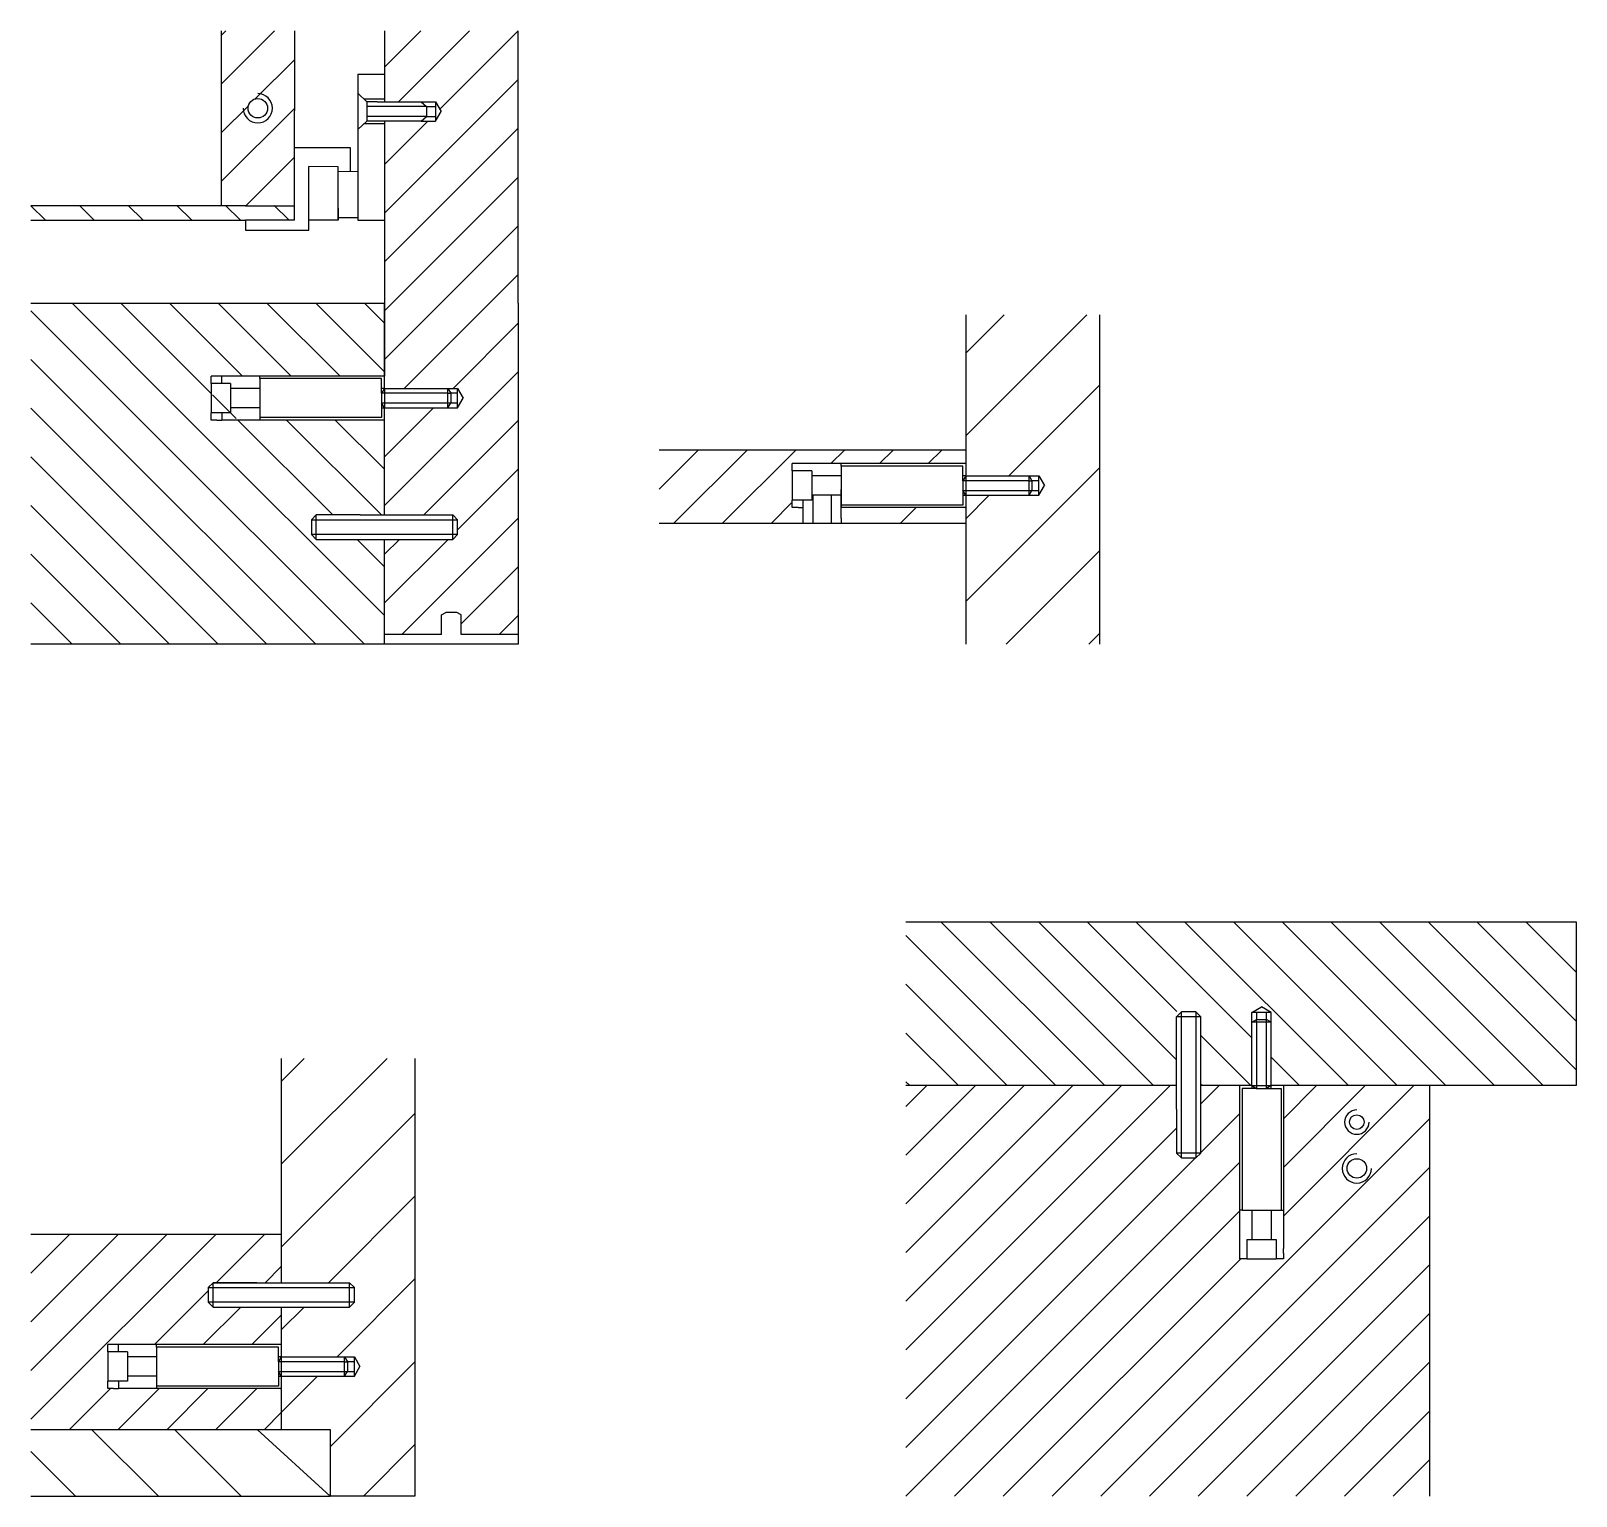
# Model space of a CAD drawing. Header units: millimetres. Extents: x 27 to 920, y -15 to 487.
# Drawn here: x 888.57 to 920.28, y 60.18 to 90.26 of the extents above; entities that cross this region are included whole.
import ezdxf

# ---------------------------------------------------------------- set-up
doc = ezdxf.new("R2010")
doc.units = ezdxf.units.MM
for name, color, linetype in [('filatura', 8, 'Continuous'), ('IKE140039-T1', 255, 'Continuous'), ('tratteggio', 5, 'Continuous')]:
    doc.layers.add(name, color=color, linetype=linetype)

# ---------------------------------------------------------------- blocks, each defined once
blk = doc.blocks.new('vite 2')
for p, q in [((302.355, 103.432), (302.455, 103.532)), ((302.355, 103.432), (302.355, 100.632)), ((302.755, 103.532), (302.455, 103.532)), ((302.755, 103.532), (302.855, 103.432)), ((302.855, 102.532), (302.855, 103.432)), ((302.855, 102.532), (302.855, 100.632)), ((302.355, 100.632), (302.455, 100.532)), ((302.455, 100.532), (302.755, 100.532)), ((302.855, 100.632), (302.755, 100.532))]:
    blk.add_line(p, q)
at = {"layer": 'filatura'}
for p, q in [((302.355, 103.432), (302.855, 103.432)), ((302.455, 100.532), (302.455, 103.532)), ((302.755, 103.532), (302.755, 100.532)), ((302.355, 100.632), (302.855, 100.632))]:
    blk.add_line(p, q, dxfattribs=at)

msp = doc.modelspace()

# ---------------------------------------------------------------- hatches: boundary and pattern name
h = msp.add_hatch()
h.set_pattern_fill('JIS_WOOD', color=175, scale=1.7)
h.set_pattern_definition([(45, (101.0962, -17.9583), (-0.85, 0.85), [])])
h.paths.add_polyline_path([(907.75, 80.464), (907.739, 80.476), (905.192, 80.476), (905.192, 80.256), (905.192, 80.156), (907.75, 80.156)])

# ---------------------------------------------------------------- linework, layer by layer
for p, q in [((892.473, 90.26), (892.473, 87.072)), ((893.973, 90.26), (893.973, 88.622)), ((895.823, 90.26), (895.823, 88.806)), ((898.567, 84.672), (898.567, 90.26)), ((895.273, 89.372), (895.273, 86.372)), ((895.273, 89.372), (895.823, 89.372)), ((895.463, 88.806), (895.273, 88.979)), ((895.823, 88.856), (895.408, 88.856)), ((895.673, 88.806), (895.463, 88.806)), ((895.673, 88.806), (896.073, 88.806)), ((896.073, 88.806), (896.373, 88.806)), ((896.373, 88.806), (896.576, 88.806)), ((896.576, 88.806), (896.686, 88.706)), ((896.873, 88.806), (896.989, 88.606)), ((896.873, 88.806), (896.873, 88.406)), ((893.973, 86.672), (893.973, 88.622)), ((896.576, 88.406), (896.686, 88.506)), ((896.686, 88.706), (896.873, 88.706)), ((896.686, 88.706), (896.686, 88.506)), ((896.686, 88.506), (896.873, 88.506)), ((896.873, 88.406), (896.989, 88.606)), ((895.463, 88.406), (895.273, 88.233)), ((895.408, 88.356), (895.823, 88.356)), ((896.576, 88.406), (895.463, 88.406)), ((895.823, 88.406), (895.823, 84.672)), ((895.123, 87.859), (893.973, 87.859)), ((895.123, 87.371), (895.123, 87.859)), ((894.873, 87.472), (894.273, 87.473)), ((894.273, 86.172), (894.273, 87.473)), ((894.873, 86.622), (894.873, 87.472)), ((894.873, 86.372), (894.873, 87.472)), ((895.273, 87.372), (894.873, 87.37)), ((892.473, 87.072), (892.473, 86.872)), ((892.473, 86.672), (888.567, 86.672)), ((892.473, 86.872), (892.473, 86.672)), ((892.973, 86.672), (892.473, 86.672)), ((892.973, 86.672), (893.973, 86.672)), ((893.973, 86.372), (893.973, 86.672)), ((894.873, 86.622), (894.873, 86.372)), ((888.567, 86.372), (892.973, 86.372)), ((893.973, 86.372), (892.973, 86.372)), ((892.973, 86.372), (892.973, 86.172)), ((894.873, 86.372), (894.273, 86.372)), ((895.273, 86.422), (894.873, 86.422)), ((895.273, 86.372), (895.823, 86.372)), ((892.973, 86.172), (894.273, 86.172)), ((888.567, 84.672), (895.823, 84.672)), ((895.823, 82.922), (895.823, 84.672)), ((895.823, 84.672), (895.823, 83.172)), ((898.567, 84.672), (898.567, 77.672)), ((907.75, 84.43), (907.75, 81.126)), ((910.494, 84.43), (910.494, 77.672)), ((892.483, 83.172), (892.264, 83.172)), ((895.823, 83.172), (892.265, 83.172)), ((892.265, 83.022), (892.265, 83.172)), ((893.265, 83.172), (892.483, 83.172)), ((892.483, 83.022), (892.483, 83.172)), ((895.823, 83.172), (893.265, 83.172)), ((893.265, 83.122), (893.265, 83.172)), ((895.765, 83.122), (893.265, 83.122)), ((893.265, 83.122), (893.265, 82.322)), ((895.765, 82.922), (895.765, 83.122)), ((892.665, 83.022), (892.265, 83.022)), ((892.265, 83.022), (892.265, 82.422)), ((892.665, 83.022), (892.483, 83.022)), ((892.665, 83.022), (892.665, 82.922)), ((893.265, 82.922), (892.665, 82.922)), ((892.665, 82.922), (892.665, 82.513)), ((895.823, 82.922), (895.765, 82.922)), ((895.823, 82.922), (897.123, 82.922)), ((897.123, 82.922), (897.181, 82.822)), ((897.323, 82.822), (897.181, 82.822)), ((897.181, 82.822), (897.181, 82.622)), ((897.323, 82.922), (897.439, 82.722)), ((893.265, 82.522), (892.665, 82.522)), ((892.665, 82.513), (892.665, 82.422)), ((895.765, 82.522), (895.765, 82.322)), ((895.765, 82.522), (895.823, 82.522)), ((895.823, 80.322), (895.823, 82.522)), ((895.823, 82.522), (897.123, 82.522)), ((897.123, 82.522), (897.181, 82.622)), ((897.181, 82.622), (897.323, 82.622)), ((897.323, 82.522), (897.439, 82.722)), ((892.665, 82.422), (892.265, 82.422)), ((892.265, 82.272), (892.265, 82.422)), ((892.383, 82.272), (892.265, 82.272)), ((892.383, 82.272), (892.483, 82.272)), ((892.665, 82.422), (892.483, 82.422)), ((892.483, 82.422), (892.483, 82.272)), ((893.265, 82.272), (892.483, 82.272)), ((895.765, 82.322), (893.265, 82.322)), ((893.265, 82.322), (893.265, 82.272)), ((895.823, 82.272), (893.265, 82.272)), ((907.75, 81.656), (901.458, 81.656)), ((907.75, 81.676), (907.75, 81.376)), ((904.41, 81.376), (904.191, 81.376)), ((907.75, 81.376), (904.192, 81.376)), ((904.192, 81.226), (904.192, 81.376)), ((904.592, 81.226), (904.192, 81.226)), ((904.192, 81.226), (904.192, 80.626)), ((905.192, 81.376), (904.41, 81.376)), ((904.592, 81.226), (904.41, 81.226)), ((904.592, 81.226), (904.592, 81.126)), ((907.75, 81.376), (905.192, 81.376)), ((905.192, 81.326), (905.192, 81.376)), ((907.692, 81.326), (905.192, 81.326)), ((905.192, 81.326), (905.192, 80.526)), ((907.692, 81.126), (907.692, 81.326)), ((905.192, 81.126), (904.592, 81.126)), ((904.592, 81.126), (904.592, 80.718)), ((907.75, 81.126), (907.692, 81.126)), ((907.75, 81.126), (909.05, 81.126)), ((909.05, 81.126), (909.108, 81.026)), ((909.25, 81.026), (909.108, 81.026)), ((909.108, 81.026), (909.108, 80.826)), ((909.25, 81.126), (909.366, 80.926)), ((909.25, 80.726), (909.366, 80.926)), ((904.592, 80.626), (904.192, 80.626)), ((904.192, 80.476), (904.192, 80.626)), ((904.592, 80.626), (904.41, 80.626)), ((904.41, 80.626), (904.41, 80.476)), ((905.192, 80.726), (904.592, 80.726)), ((904.592, 80.718), (904.592, 80.626)), ((905.192, 80.256), (905.192, 80.843)), ((907.692, 80.726), (907.692, 80.526)), ((907.692, 80.726), (907.75, 80.726)), ((907.75, 80.726), (907.75, 77.672)), ((907.75, 80.726), (909.05, 80.726)), ((909.05, 80.726), (909.108, 80.826)), ((909.108, 80.826), (909.25, 80.826)), ((904.31, 80.476), (904.192, 80.476)), ((904.31, 80.476), (904.41, 80.476)), ((904.41, 80.476), (904.41, 80.476)), ((904.41, 80.476), (904.41, 80.156)), ((907.692, 80.526), (905.192, 80.526)), ((905.192, 80.526), (905.192, 80.476)), ((907.75, 80.476), (905.192, 80.476)), ((905.192, 80.256), (905.192, 80.156)), ((901.458, 80.156), (907.75, 80.156)), ((895.823, 77.672), (895.823, 79.822)), ((896.995, 78.272), (897.082, 78.322)), ((897.309, 78.322), (897.082, 78.322)), ((897.395, 78.272), (897.309, 78.322)), ((896.995, 77.872), (896.995, 78.272)), ((897.395, 77.872), (897.395, 78.272)), ((896.995, 77.872), (895.823, 77.872)), ((898.567, 77.872), (897.395, 77.872)), ((898.567, 77.672), (888.567, 77.672)), ((906.522, 71.968), (920.276, 71.968)), ((920.276, 71.968), (920.276, 68.608)), ((913.62, 70.108), (913.82, 70.223)), ((913.72, 70.108), (913.72, 69.965)), ((914.02, 70.108), (913.82, 70.223)), ((913.92, 69.965), (913.92, 70.108)), ((913.62, 69.908), (913.72, 69.965)), ((913.62, 68.608), (913.62, 69.908)), ((913.72, 69.965), (913.92, 69.965)), ((914.02, 69.908), (913.92, 69.965)), ((914.02, 68.608), (914.02, 69.908)), ((893.705, 69.166), (893.705, 64.561)), ((896.449, 69.166), (896.449, 60.181)), ((912.076, 68.608), (906.522, 68.608)), ((913.626, 68.608), (912.576, 68.608)), ((913.37, 68.608), (913.37, 66.05)), ((913.37, 68.608), (913.37, 65.05)), ((913.62, 68.55), (913.42, 68.55)), ((913.42, 68.55), (913.42, 66.05)), ((913.62, 68.608), (913.62, 68.55)), ((914.02, 68.55), (914.02, 68.608)), ((914.02, 68.55), (914.22, 68.55)), ((917.276, 68.608), (914.026, 68.608)), ((914.22, 68.55), (914.22, 66.05)), ((914.27, 68.608), (914.27, 66.05)), ((920.276, 68.608), (917.276, 68.608)), ((917.276, 60.181), (917.276, 68.608)), ((913.37, 66.05), (913.37, 65.267)), ((913.42, 66.05), (913.37, 66.05)), ((913.42, 66.05), (914.22, 66.05)), ((913.62, 66.05), (913.62, 65.45)), ((914.02, 66.05), (914.02, 65.45)), ((914.22, 66.05), (914.27, 66.05)), ((914.27, 66.05), (914.27, 65.267)), ((888.567, 65.555), (893.705, 65.556)), ((913.52, 65.45), (913.52, 65.05)), ((913.52, 65.45), (913.62, 65.45)), ((913.52, 65.45), (913.52, 65.267)), ((913.62, 65.45), (914.028, 65.45)), ((914.028, 65.45), (914.12, 65.45)), ((914.12, 65.45), (914.12, 65.05)), ((914.12, 65.45), (914.12, 65.267)), ((913.37, 65.267), (913.37, 65.048)), ((913.52, 65.05), (913.37, 65.05)), ((913.52, 65.05), (914.12, 65.05)), ((914.27, 65.05), (914.12, 65.05)), ((914.27, 65.167), (914.27, 65.267)), ((914.27, 65.167), (914.27, 65.05)), ((892.305, 64.561), (893.705, 64.561)), ((893.705, 64.061), (893.705, 63.04)), ((893.705, 64.061), (893.705, 63.04)), ((890.365, 63.29), (890.146, 63.29)), ((893.705, 63.29), (890.147, 63.29)), ((890.147, 63.14), (890.147, 63.29)), ((890.547, 63.14), (890.147, 63.14)), ((890.147, 63.14), (890.147, 62.54)), ((891.147, 63.29), (890.365, 63.29)), ((890.365, 63.14), (890.365, 63.29)), ((890.547, 63.14), (890.365, 63.14)), ((890.547, 63.14), (890.547, 63.04)), ((893.705, 63.29), (891.147, 63.29)), ((891.147, 63.24), (891.147, 63.29)), ((893.647, 63.24), (891.147, 63.24)), ((891.147, 63.24), (891.147, 62.44)), ((893.647, 63.04), (893.647, 63.24)), ((891.147, 63.04), (890.547, 63.04)), ((890.547, 63.04), (890.547, 62.631)), ((893.705, 63.04), (893.647, 63.04)), ((893.705, 63.04), (895.005, 63.04)), ((895.005, 63.04), (895.063, 62.94)), ((895.205, 62.94), (895.063, 62.94)), ((895.063, 62.94), (895.063, 62.74)), ((895.205, 63.04), (895.32, 62.84)), ((895.205, 62.64), (895.32, 62.84)), ((890.547, 62.54), (890.147, 62.54)), ((890.147, 62.39), (890.147, 62.54)), ((890.547, 62.54), (890.365, 62.54)), ((890.365, 62.54), (890.365, 62.39)), ((891.147, 62.64), (890.547, 62.64)), ((890.547, 62.631), (890.547, 62.54)), ((893.647, 62.64), (893.647, 62.44)), ((893.647, 62.64), (893.705, 62.64)), ((893.705, 62.64), (895.005, 62.64)), ((893.705, 62.64), (893.705, 61.551)), ((893.705, 62.64), (893.705, 61.556)), ((893.705, 62.561), (893.705, 62.311)), ((895.005, 62.64), (895.063, 62.74)), ((895.063, 62.74), (895.205, 62.74)), ((890.265, 62.39), (890.147, 62.39)), ((890.265, 62.39), (890.365, 62.39)), ((891.147, 62.39), (890.365, 62.39)), ((893.647, 62.44), (891.147, 62.44)), ((891.147, 62.44), (891.147, 62.39)), ((893.705, 62.39), (891.147, 62.39)), ((888.567, 61.551), (893.705, 61.551)), ((893.705, 61.551), (894.705, 61.551)), ((894.705, 61.551), (894.705, 60.181)), ((888.567, 60.181), (894.705, 60.181)), ((896.449, 60.181), (894.705, 60.181))]:
    msp.add_line(p, q)
at = {"color": 175, "linetype": 'Continuous'}
for p, q in [((892.473, 90.166), (892.567, 90.26)), ((892.473, 89.166), (893.567, 90.26)), ((895.823, 89.516), (896.567, 90.26)), ((896.948, 89.641), (897.567, 90.26)), ((896.961, 88.654), (898.567, 90.26)), ((893.172, 88.865), (893.973, 89.666)), ((896.113, 88.806), (896.963, 89.656)), ((895.823, 86.516), (898.567, 89.26)), ((892.473, 88.166), (893.03, 88.723)), ((892.473, 87.166), (893.973, 88.666)), ((895.823, 87.516), (896.713, 88.406)), ((895.823, 85.516), (898.567, 88.26)), ((892.979, 86.672), (893.973, 87.666)), ((895.823, 84.516), (898.567, 87.26)), ((888.861, 86.378), (888.567, 86.672)), ((889.861, 86.378), (889.561, 86.678)), ((890.861, 86.378), (890.561, 86.678)), ((891.861, 86.378), (891.561, 86.678)), ((892.861, 86.378), (892.561, 86.678)), ((893.861, 86.378), (893.561, 86.678)), ((895.823, 83.516), (898.567, 86.26)), ((896.229, 82.922), (898.567, 85.26)), ((891.811, 82.272), (889.411, 84.672)), ((892.125, 82.958), (890.411, 84.672)), ((892.911, 83.172), (891.411, 84.672)), ((893.911, 83.172), (892.411, 84.672)), ((894.911, 83.172), (893.411, 84.672)), ((895.823, 83.26), (894.411, 84.672)), ((895.823, 84.26), (895.411, 84.672)), ((890.811, 82.272), (888.567, 84.516)), ((907.75, 83.644), (908.537, 84.43)), ((907.75, 81.944), (910.237, 84.43)), ((897.229, 82.922), (898.567, 84.26)), ((889.811, 82.272), (888.567, 83.516)), ((895.823, 80.516), (898.567, 83.26)), ((892.265, 82.818), (892.125, 82.958)), ((892.779, 82.304), (892.296, 82.787)), ((908.633, 81.126), (910.494, 82.988)), ((893.411, 77.672), (888.567, 82.516)), ((895.823, 82.516), (895.829, 82.522)), ((895.823, 81.516), (896.829, 82.522)), ((894.411, 77.672), (889.811, 82.272)), ((895.411, 77.672), (890.811, 82.272)), ((895.823, 78.26), (891.811, 82.272)), ((894.761, 80.322), (892.811, 82.272)), ((895.761, 80.322), (893.811, 82.272)), ((895.823, 81.26), (894.811, 82.272)), ((895.823, 82.26), (895.811, 82.272)), ((896.629, 80.322), (898.567, 82.26)), ((890.067, 80.016), (888.567, 81.516)), ((901.458, 80.851), (902.262, 81.656)), ((901.762, 80.156), (903.262, 81.656)), ((902.762, 80.156), (904.262, 81.656)), ((904.983, 81.376), (905.262, 81.656)), ((905.983, 81.376), (906.262, 81.656)), ((906.983, 81.376), (907.262, 81.656)), ((897.323, 80.016), (898.567, 81.26)), ((907.75, 78.544), (910.494, 81.288)), ((903.762, 80.156), (904.192, 80.586)), ((907.75, 80.72), (907.756, 80.726)), ((907.75, 80.244), (908.233, 80.726)), ((889.261, 79.822), (888.567, 80.516)), ((896.179, 77.872), (898.567, 80.26)), ((907.75, 80.464), (907.739, 80.476)), ((892.411, 77.672), (890.067, 80.016)), ((891.411, 77.672), (889.261, 79.822)), ((895.823, 79.26), (895.261, 79.822)), ((895.823, 79.516), (896.129, 79.822)), ((895.823, 78.516), (897.129, 79.822)), ((890.411, 77.672), (888.567, 79.516)), ((908.578, 77.672), (910.494, 79.588)), ((897.395, 78.088), (898.567, 79.26)), ((889.411, 77.672), (888.567, 78.516)), ((898.179, 77.872), (898.567, 78.26)), ((910.278, 77.672), (910.494, 77.888)), ((893.705, 68.694), (894.177, 69.166)), ((893.705, 66.994), (895.877, 69.166)), ((914.026, 68.608), (914.02, 68.613)), ((914.282, 68.608), (914.27, 68.596)), ((893.705, 65.294), (896.449, 68.038)), ((894.672, 64.561), (896.449, 66.338)), ((888.567, 61.757), (892.366, 65.556)), ((888.567, 62.757), (891.366, 65.556)), ((888.567, 63.757), (890.366, 65.556)), ((888.567, 64.757), (889.366, 65.556)), ((892.372, 64.561), (893.366, 65.556)), ((893.372, 64.561), (893.705, 64.894)), ((891.101, 63.29), (892.205, 64.394)), ((894.851, 63.04), (896.449, 64.638)), ((892.101, 63.29), (892.872, 64.061)), ((893.705, 63.594), (894.172, 64.061)), ((893.101, 63.29), (893.705, 63.894)), ((894.705, 61.194), (896.449, 62.938)), ((893.705, 62.634), (893.711, 62.64)), ((893.705, 61.894), (894.451, 62.64)), ((889.361, 61.551), (890.201, 62.39)), ((890.361, 61.551), (891.201, 62.39)), ((891.361, 61.551), (892.201, 62.39)), ((892.361, 61.551), (893.201, 62.39)), ((893.705, 62.378), (893.693, 62.39)), ((893.361, 61.551), (893.705, 61.894)), ((891.183, 60.181), (889.813, 61.551)), ((892.883, 60.181), (891.513, 61.551)), ((894.705, 60.181), (893.213, 61.551)), ((895.391, 60.181), (896.449, 61.238)), ((889.483, 60.181), (888.567, 61.097))]:
    msp.add_line(p, q, dxfattribs=at)
for centre, radius in [((893.223, 88.672), 0.2), ((893.223, 88.672), 0.2), ((893.223, 88.672), 0.2), ((915.776, 67.858), 0.15), ((915.776, 67.858), 0.15), ((915.776, 66.908), 0.2), ((915.776, 66.908), 0.2)]:
    msp.add_circle(centre, radius)
at = {"layer": 'filatura'}
for p, q in [((895.463, 88.806), (895.463, 88.406)), ((896.576, 88.806), (896.873, 88.806)), ((896.686, 88.706), (895.463, 88.706)), ((896.686, 88.506), (895.463, 88.506)), ((896.576, 88.406), (896.873, 88.406)), ((895.823, 82.922), (895.765, 82.822)), ((895.765, 82.822), (895.765, 82.922)), ((897.123, 82.822), (895.765, 82.822)), ((895.765, 82.822), (895.765, 82.622)), ((895.823, 82.922), (895.823, 82.522)), ((897.123, 82.522), (897.123, 82.922)), ((897.123, 82.922), (897.323, 82.922)), ((897.123, 82.822), (897.181, 82.822)), ((897.323, 82.522), (897.323, 82.922)), ((895.765, 82.622), (897.123, 82.622)), ((895.823, 82.522), (895.765, 82.622)), ((895.765, 82.622), (895.765, 82.522)), ((897.123, 82.622), (897.181, 82.622)), ((897.123, 82.522), (897.323, 82.522)), ((907.75, 81.126), (907.692, 81.026)), ((907.692, 81.026), (907.692, 81.126)), ((909.05, 81.026), (907.692, 81.026)), ((907.692, 81.026), (907.692, 80.826)), ((907.75, 81.126), (907.75, 80.726)), ((909.05, 80.726), (909.05, 81.126)), ((909.05, 81.126), (909.25, 81.126)), ((909.05, 81.026), (909.108, 81.026)), ((909.25, 80.726), (909.25, 81.126)), ((904.61, 80.726), (904.61, 80.156)), ((904.992, 80.726), (904.992, 80.156)), ((907.692, 80.826), (909.05, 80.826)), ((907.75, 80.726), (907.692, 80.826)), ((907.692, 80.826), (907.692, 80.726)), ((909.05, 80.826), (909.108, 80.826)), ((909.05, 80.726), (909.25, 80.726)), ((914.02, 70.108), (913.62, 70.108)), ((913.62, 69.908), (913.62, 70.108)), ((914.02, 69.908), (914.02, 70.108)), ((914.02, 69.908), (913.62, 69.908)), ((913.72, 69.908), (913.72, 69.965)), ((913.72, 69.908), (913.72, 68.55)), ((913.92, 69.908), (913.92, 69.965)), ((913.92, 68.55), (913.92, 69.908)), ((913.62, 68.608), (913.72, 68.55)), ((913.62, 68.608), (914.02, 68.608)), ((913.72, 68.55), (913.62, 68.55)), ((913.72, 68.55), (913.92, 68.55)), ((914.02, 68.608), (913.92, 68.55)), ((913.92, 68.55), (914.02, 68.55)), ((893.705, 63.04), (893.647, 62.94)), ((893.647, 62.94), (893.647, 63.04)), ((895.005, 62.94), (893.647, 62.94)), ((893.647, 62.94), (893.647, 62.74)), ((893.705, 63.04), (893.705, 62.64)), ((895.005, 62.64), (895.005, 63.04)), ((895.005, 63.04), (895.205, 63.04)), ((895.005, 62.94), (895.063, 62.94)), ((895.205, 62.64), (895.205, 63.04)), ((893.647, 62.74), (895.005, 62.74)), ((893.705, 62.64), (893.647, 62.74)), ((893.647, 62.74), (893.647, 62.64)), ((895.005, 62.74), (895.063, 62.74)), ((895.005, 62.64), (895.205, 62.64))]:
    msp.add_line(p, q, dxfattribs=at)
for centre, radius, start, end in [((893.223, 88.672), 0.3, 180, 90), ((915.776, 67.858), 0.25, 90, 180), ((915.776, 67.858), 0.25, 180, 0), ((915.776, 66.908), 0.3, 90, 0)]:
    msp.add_arc(centre, radius, start, end, dxfattribs=at)
at = {"layer": 'IKE140039-T1'}
for p, q in [((895.823, 77.672), (888.567, 77.672)), ((898.567, 77.672), (895.823, 77.672))]:
    msp.add_line(p, q, dxfattribs=at)
at = {"layer": 'tratteggio', "color": 175, "linetype": 'Continuous'}
for p, q in [((909.602, 68.608), (906.522, 71.687)), ((910.602, 68.608), (907.242, 71.968)), ((911.602, 68.608), (908.242, 71.968)), ((912.076, 69.134), (909.242, 71.968)), ((912.081, 70.129), (910.242, 71.968)), ((913.626, 69.584), (911.242, 71.968)), ((915.602, 68.608), (912.242, 71.968)), ((915.576, 69.634), (913.242, 71.968)), ((917.026, 69.184), (914.242, 71.968)), ((918.602, 68.608), (915.242, 71.968)), ((919.602, 68.608), (916.242, 71.968)), ((920.276, 68.934), (917.242, 71.968)), ((920.276, 69.934), (918.242, 71.968)), ((920.276, 70.934), (919.242, 71.968)), ((908.602, 68.608), (906.522, 70.687)), ((907.602, 68.608), (906.522, 69.687)), ((913.602, 68.608), (912.576, 69.634)), ((916.602, 68.608), (915.576, 69.634)), ((914.602, 68.608), (914.026, 69.184)), ((917.602, 68.608), (917.026, 69.184)), ((906.602, 68.608), (906.522, 68.687)), ((906.522, 68.181), (906.949, 68.608)), ((906.522, 67.181), (907.949, 68.608)), ((906.522, 66.181), (908.949, 68.608)), ((906.522, 65.181), (909.949, 68.608)), ((906.522, 64.181), (910.949, 68.608)), ((906.522, 63.181), (911.949, 68.608)), ((912.602, 68.608), (912.576, 68.634)), ((912.576, 68.234), (912.949, 68.608)), ((914.276, 67.934), (914.949, 68.608)), ((914.276, 66.934), (915.949, 68.608)), ((914.276, 65.934), (916.949, 68.608)), ((909.522, 60.181), (917.276, 67.934)), ((912.576, 67.234), (913.376, 68.034)), ((906.522, 62.181), (912.076, 67.734)), ((906.522, 61.181), (912.465, 67.123)), ((906.522, 60.181), (913.376, 67.034)), ((910.522, 60.181), (917.276, 66.934)), ((907.522, 60.181), (913.376, 66.034)), ((911.522, 60.181), (917.276, 65.934)), ((908.522, 60.181), (913.39, 65.048)), ((912.522, 60.181), (917.276, 64.934)), ((913.522, 60.181), (917.276, 63.934)), ((914.522, 60.181), (917.276, 62.934)), ((915.522, 60.181), (917.276, 61.934)), ((916.522, 60.181), (917.276, 60.934))]:
    msp.add_line(p, q, dxfattribs=at)

# ---------------------------------------------------------------- block references
for p, rotation in [((997.855, -222.533), 90), ((1214.93, 170.655), 180), ((995.737, -238.294), 90)]:
    msp.add_blockref('vite 2', p, dxfattribs=dict(rotation=rotation))

doc.saveas('drawing.dxf')
